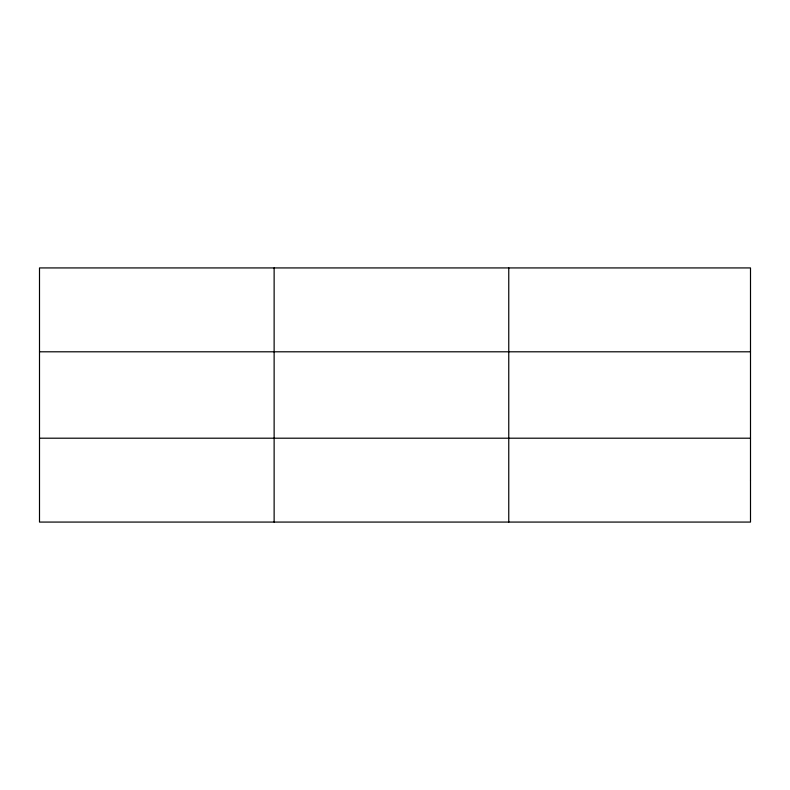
<?xml version="1.0" encoding="UTF-8"?>
<svg xmlns="http://www.w3.org/2000/svg" width="790" height="790" viewBox="0 0 790 790"><rect width="100%" height="100%" fill="white"/><g stroke="black" fill="none" stroke-linecap="round" stroke-linejoin="round"><path stroke-width="1.19" d="M274.13 267.928L274.13 522.072M508.76 267.928L508.76 522.072M39.5 351.797L750.5 351.797M39.5 438.203L750.5 438.203M750.5 480.132L750.5 522.072L39.5 522.072L39.5 267.928L750.5 267.928L750.5 480.132"/></g></svg>
